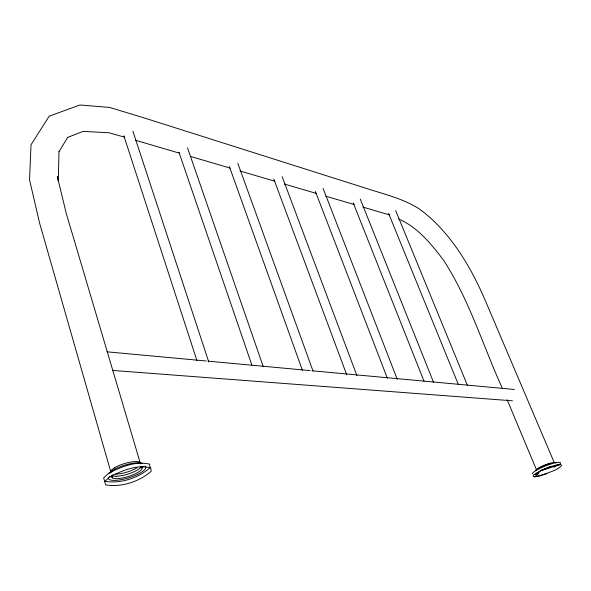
<?xml version="1.0" encoding="UTF-8"?>
<svg xmlns="http://www.w3.org/2000/svg" width="591" height="591" viewBox="0 0 591 591"><rect width="100%" height="100%" fill="white"/><g stroke="black" fill="none" stroke-linecap="round" stroke-linejoin="round"><path stroke-width="0.89" d="M58.974 151.636L58.31 181.009L57.334 176.532L66.236 213.314L140.377 463.455M58.96 151.791L67.766 137.267M534.944 476.774L540.47 470.82L559.803 464.607A15.152 2.63 -21.5 0 1 553.981 470.643L539.982 475.903L534.944 476.774L546.934 473.664M67.352 137.526L83.191 131.372L108.958 132.768L124.767 137.223M112.549 370.424L512.478 400.816M106.919 351.815L206.222 360.99M208.062 361.16L310.12 370.594M311.959 370.764L514.236 389.454M135.302 140.193L179.627 153.224M316.244 193.397L284.315 184.023M325.722 196.182L354.231 204.538M362.889 207.072L389.801 215.013M191.026 156.578L230.195 168.11M239.902 170.962L274.771 181.215M398.689 219.01C417.578 227.166 430.935 243.684 443.132 259.619C469.254 299.423 482.877 345.624 502.505 388.664M554.062 462.147L485.484 300.967C470.554 266.29 450.637 232.381 419.979 209.377C403.993 198.931 385.435 194.528 367.491 188.751L143.487 117.712L109.542 107.407L79.933 104.999L49.179 116.176L31.02 144.78L29.55 179.9L39.634 223.228L111.049 472.741M507.115 399.671L536.103 468.899M395.667 210.595L467.488 385.509M388.546 213.344L458.18 384.128M360.251 199.049L433.631 382.532M353.182 202.772L424.035 381.254M323.114 188.47L397.263 379.333M315.38 191.462L387.341 378.188M282.188 176.739L356.986 375.802M273.781 179.014L346.718 374.797M237.789 163.212L313.031 371.096M229.338 166.499L302.385 370.239M187.539 147.913L263.268 366.708M178.955 152.242L251.892 365.149M132.916 131.268L208.734 361.906M123.859 135.79L196.906 360.525M111.802 475.356L112.549 477.964M136.883 467.836A15.78 4.447 -17 0 1 115.644 474.137M110.68 472.763A15.78 4.447 -17 0 1 114.292 467.961M114.255 467.961A15.78 4.447 -17 0 1 135.864 461.578A15.78 4.447 -17 0 1 140.806 463.832M141.094 466.846A15.794 4.425 -17 0 1 116.287 476.25M116.257 476.272A15.794 4.425 -17 0 1 111.891 475.519M111.78 476.996A18.129 5.075 -17 0 1 109.756 476.324M109.483 473.214A18.129 5.075 -17 0 1 137.984 462.812M143.266 466.38A18.129 5.075 -17 0 1 141.722 468.102M138.021 462.79A18.129 5.075 -17 0 1 142.387 463.47M144.965 465.959A19.54 5.43 -17 0 1 137.289 474.536A19.54 5.43 -17 0 1 114.706 480.387A19.54 5.43 -17 0 1 108.256 477.572M549.918 466.809A9.611 1.699 -21.6 0 1 541.659 469.985M536.68 470.222A9.611 1.699 -21.6 0 1 537.278 469.365M538.475 468.471A9.611 1.699 -21.6 0 1 541.334 466.875M541.991 466.558A9.611 1.699 -21.6 0 1 550.339 463.492M550.546 466.809A11.037 1.95 -21.6 0 1 541.895 470.207M535.35 470.717A11.037 1.95 -21.6 0 1 545.885 464.644A11.037 1.95 -21.6 0 1 555.924 462.982M557.232 464.799A11.894 2.091 -21.6 0 1 553.959 467.215M538.807 472.992A11.894 2.091 -21.6 0 1 536.672 473.251M532.277 473.797A15.137 2.659 -21.6 0 1 550.369 464.201A15.137 2.659 -21.6 0 1 558.347 465.413M538.098 473.923A15.137 2.659 -21.6 0 1 534.05 474.536M535.003 476.76A15.152 2.63 -21.5 0 1 540.529 470.805A15.152 2.63 -21.5 0 1 559.751 464.607M140.156 466.417A15.802 4.336 -17.2 0 1 128.025 476.612A15.802 4.336 -17.2 0 1 112.844 474.78M109.158 472.918L103.684 477.816L104.577 481.281C120.446 483.933 138.028 478.215 150.092 467.74L149.641 464.179C135.76 460.751 121.451 466.824 109.158 472.918M110.214 476.597L104.725 481.48L105.612 484.908C121.495 487.486 139.048 481.761 151.17 471.322L150.72 467.799C136.816 464.437 122.529 470.517 110.214 476.597"/></g></svg>
